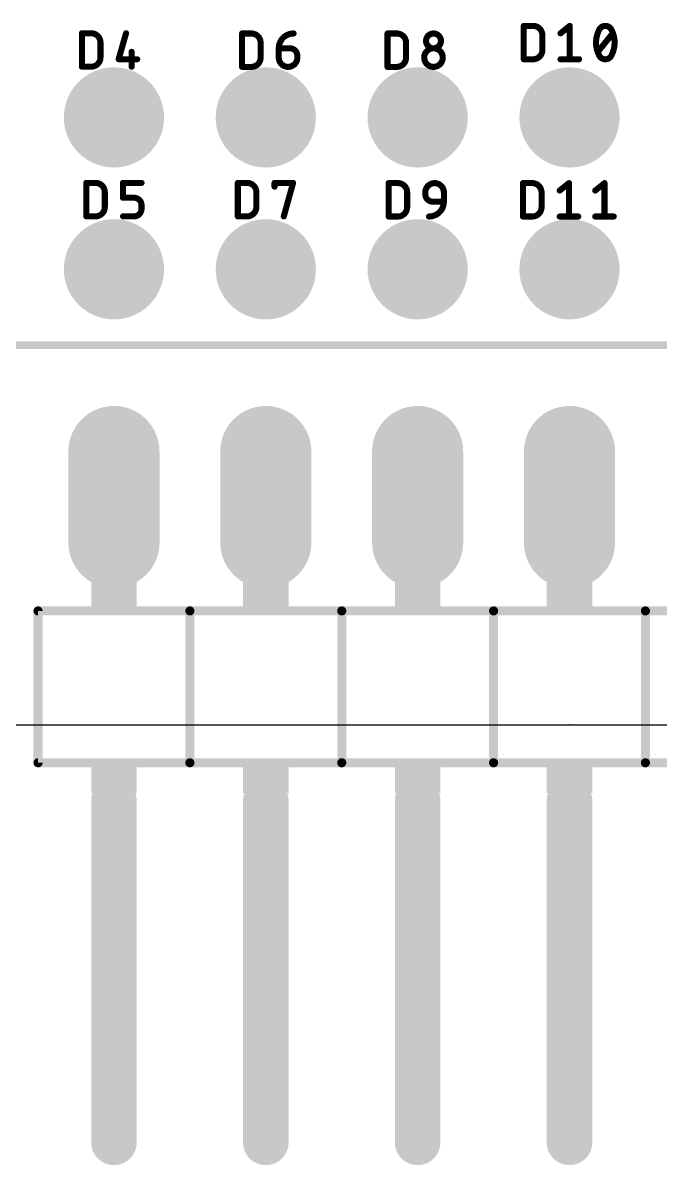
# Model space of a CAD drawing. Extents: x 0 to 2.49, y -0.29 to 2.34.
# Drawn here: x 0.79 to 1.21, y -0.29 to 0.462 of the extents above; entities that cross this region are included whole.
import ezdxf

# ---------------------------------------------------------------- set-up
doc = ezdxf.new("R2010")
doc.units = 0
for name, color, linetype in [('17', 110, 'CONTINUOUS'), ('20', 31, 'CONTINUOUS'), ('21', 253, 'CONTINUOUS'), ('23', 53, 'CONTINUOUS')]:
    doc.layers.add(name, color=color, linetype=linetype)

# ---------------------------------------------------------------- blocks, each defined once
blk = doc.blocks.new('ROUNDP')
at = {"const_width": 0.5}
blk.add_lwpolyline([(0, -0.25, 1), (0, 0.25, 1), (0, -0.25)], format="xyb", dxfattribs=at)
blk = doc.blocks.new('RECT')
blk.add_solid([(-0.5, -0.5), (0.5, -0.5), (-0.5, 0.5), (0.5, 0.5)])
blk = doc.blocks.new('LONGP100')
at = {"const_width": 1}
blk.add_lwpolyline([(-0.5, 0), (0.5, 0)], dxfattribs=at)
at = {"const_width": 0.5}
for points in [[(-0.5, 0.25, 1), (-0.5, -0.25)], [(0.5, -0.25, 1), (0.5, 0.25)]]:
    blk.add_lwpolyline(points, format="xyb", dxfattribs=at)

msp = doc.modelspace()

# ---------------------------------------------------------------- linework, layer by layer
at = {"layer": '20'}
msp.add_line((0, 0), (2.487008, 0), dxfattribs=at)
at = {"layer": '21'}
for points, const_width in [([(1.119898, 0.438293), (1.119898, 0.460293)], 0.004), ([(1.119898, 0.460293), (1.126009, 0.460293)], 0.004), ([(1.144078, 0.455404), (1.150189, 0.460293)], 0.004), ([(1.150189, 0.460293), (1.150189, 0.438293)], 0.004), ([(0.828898, 0.433424), (0.828898, 0.455424)], 0.004), ([(0.828898, 0.455424), (0.835009, 0.455424)], 0.004), ([(0.857967, 0.455424), (0.853078, 0.438313)], 0.004), ([(0.934363, 0.433293), (0.934363, 0.455293)], 0.004), ([(0.934363, 0.455293), (0.940474, 0.455293)], 0.004), ([(1.030139, 0.433293), (1.030139, 0.455293)], 0.004), ([(1.030139, 0.455293), (1.03625, 0.455293)], 0.004), ([(1.13212, 0.454182), (1.13212, 0.444404)], 0.004), ([(1.1687, 0.443182), (1.178478, 0.455404)], 0.004), ([(0.84112, 0.449313), (0.84112, 0.439535)], 0.004), ([(0.861633, 0.443202), (0.861633, 0.433424)], 0.004), ([(0.946585, 0.449182), (0.946585, 0.439404)], 0.004), ([(0.958543, 0.445515), (0.965876, 0.445515)], 0.004), ([(0.958543, 0.439404), (0.958543, 0.445515)], 0.004), ([(1.042361, 0.449182), (1.042361, 0.439404)], 0.004), ([(0.853078, 0.438313), (0.8653, 0.438313)], 0.004), ([(0.970765, 0.440626), (0.970765, 0.439404)], 0.004), ([(1.126009, 0.438293), (1.119898, 0.438293)], 0.004), ([(1.144078, 0.438293), (1.1563, 0.438293)], 0.004), ([(0.835009, 0.433424), (0.828898, 0.433424)], 0.004), ([(0.940474, 0.433293), (0.934363, 0.433293)], 0.004), ([(1.03625, 0.433293), (1.030139, 0.433293)], 0.004), ([(0.83176, 0.334873), (0.83176, 0.356873)], 0.004), ([(0.83176, 0.356873), (0.837871, 0.356873)], 0.004), ([(0.85594, 0.347095), (0.85594, 0.356873)], 0.004), ([(0.85594, 0.356873), (0.868162, 0.356873)], 0.004), ([(0.931564, 0.334873), (0.931564, 0.356873)], 0.004), ([(0.931564, 0.356873), (0.937675, 0.356873)], 0.004), ([(0.955744, 0.354429), (0.955744, 0.356873)], 0.004), ([(0.955744, 0.356873), (0.967966, 0.356873)], 0.004), ([(0.967966, 0.356873), (0.961855, 0.334873)], 0.004), ([(1.030871, 0.334742), (1.030871, 0.356742)], 0.004), ([(1.030871, 0.356742), (1.036982, 0.356742)], 0.004), ([(1.119369, 0.334742), (1.119369, 0.356742)], 0.004), ([(1.119369, 0.356742), (1.12548, 0.356742)], 0.004), ([(1.143549, 0.351853), (1.14966, 0.356742)], 0.004), ([(1.14966, 0.356742), (1.14966, 0.334742)], 0.004), ([(1.166949, 0.351853), (1.17306, 0.356742)], 0.004), ([(1.17306, 0.356742), (1.17306, 0.334742)], 0.004), ([(0.843982, 0.350762), (0.843982, 0.340984)], 0.004), ([(0.863273, 0.347095), (0.85594, 0.347095)], 0.004), ([(0.943786, 0.350762), (0.943786, 0.340984)], 0.004), ([(1.043093, 0.350631), (1.043093, 0.340853)], 0.004), ([(1.055051, 0.349409), (1.055051, 0.350631)], 0.004), ([(1.067273, 0.34452), (1.05994, 0.34452)], 0.004), ([(1.067273, 0.350631), (1.067273, 0.34452)], 0.004), ([(1.131591, 0.350631), (1.131591, 0.340853)], 0.004), ([(0.868162, 0.339762), (0.868162, 0.342206)], 0.004), ([(0.837871, 0.334873), (0.83176, 0.334873)], 0.004), ([(0.85594, 0.334873), (0.863273, 0.334873)], 0.004), ([(0.937675, 0.334873), (0.931564, 0.334873)], 0.004), ([(1.036982, 0.334742), (1.030871, 0.334742)], 0.004), ([(1.12548, 0.334742), (1.119369, 0.334742)], 0.004), ([(1.143549, 0.334742), (1.155771, 0.334742)], 0.004), ([(1.166949, 0.334742), (1.179171, 0.334742)], 0.004), ([(0.08, 0.25), (2.206, 0.25)], 0.005), ([(0.9, 0.075), (0.8, 0.075)], 0.006), ([(0.8, 0.075), (0.8, -0.025)], 0.006), ([(1, 0.075), (0.9, 0.075)], 0.006), ([(0.9, 0.075), (0.9, -0.025)], 0.006), ([(1.1, 0.075), (1, 0.075)], 0.006), ([(1, 0.075), (1, -0.025)], 0.006), ([(1.2, 0.075), (1.1, 0.075)], 0.006), ([(1.1, 0.075), (1.1, -0.025)], 0.006), ([(1.3, 0.075), (1.2, 0.075)], 0.006), ([(1.2, 0.075), (1.2, -0.025)], 0.006), ([(0.8, -0.025), (0.9, -0.025)], 0.006), ([(0.9, -0.025), (1, -0.025)], 0.006), ([(1, -0.025), (1.1, -0.025)], 0.006), ([(1.1, -0.025), (1.2, -0.025)], 0.006), ([(1.2, -0.025), (1.3, -0.025)], 0.006), ([(0.85, -0.275), (0.85, -0.05)], 0.03), ([(0.95, -0.275), (0.95, -0.05)], 0.03), ([(1.05, -0.275), (1.05, -0.05)], 0.03), ([(1.15, -0.275), (1.15, -0.05)], 0.03)]:
    msp.add_lwpolyline(points, dxfattribs=dict(at, const_width=const_width))
for points, const_width in [([(1.120898, 0.460293, 1), (1.118898, 0.460293)], 0.002), ([(1.119898, 0.461293, 1), (1.119898, 0.459293)], 0.002), ([(1.13212, 0.454182, 0.414219), (1.126009, 0.460293)], 0.004), ([(1.126009, 0.461293, 1), (1.126009, 0.459293)], 0.002), ([(1.126009, 0.459293, 1), (1.126009, 0.461293)], 0.002), ([(1.151189, 0.460293, 1), (1.149189, 0.460293)], 0.002), ([(1.150814, 0.459512, 1), (1.149564, 0.461074)], 0.002), ([(1.169311, 0.457237, 0.113887), (1.167478, 0.449293)], 0.004), ([(1.173589, 0.460293, 0.320466), (1.169311, 0.457237)], 0.004), ([(1.17021, 0.456799, 1), (1.168412, 0.457676)], 0.002), ([(1.177867, 0.457237, 0.320478), (1.173589, 0.460293)], 0.004), ([(1.173589, 0.461293, 1), (1.173589, 0.459293)], 0.002), ([(1.173589, 0.459293, 1), (1.173589, 0.461293)], 0.002), ([(1.1797, 0.449293, 0.113894), (1.177867, 0.457237)], 0.004), ([(1.178765, 0.457676, 1), (1.176968, 0.456799)], 0.002), ([(0.829898, 0.455424, 1), (0.827898, 0.455424)], 0.002), ([(0.828898, 0.456424, 1), (0.828898, 0.454424)], 0.002), ([(0.84112, 0.449313, 0.414219), (0.835009, 0.455424)], 0.004), ([(0.835009, 0.456424, 1), (0.835009, 0.454424)], 0.002), ([(0.835009, 0.454424, 1), (0.835009, 0.456424)], 0.002), ([(0.858928, 0.455149, 1), (0.857005, 0.455699)], 0.002), ([(0.935363, 0.455293, 1), (0.933363, 0.455293)], 0.002), ([(0.934363, 0.456293, 1), (0.934363, 0.454293)], 0.002), ([(0.946585, 0.449182, 0.414219), (0.940474, 0.455293)], 0.004), ([(0.940474, 0.456293, 1), (0.940474, 0.454293)], 0.002), ([(0.940474, 0.454293, 1), (0.940474, 0.456293)], 0.002), ([(0.96832, 0.455293, 0.41421), (0.958543, 0.445515)], 0.004), ([(0.968321, 0.454293, 1), (0.96832, 0.456293)], 0.002), ([(1.031139, 0.455293, 1), (1.029139, 0.455293)], 0.002), ([(1.030139, 0.456293, 1), (1.030139, 0.454293)], 0.002), ([(1.042361, 0.449182, 0.414219), (1.03625, 0.455293)], 0.004), ([(1.03625, 0.456293, 1), (1.03625, 0.454293)], 0.002), ([(1.03625, 0.454293, 1), (1.03625, 0.456293)], 0.002), ([(1.065319, 0.450404, 1), (1.055541, 0.450404)], 0.004), ([(1.055541, 0.450404, 1), (1.065319, 0.450404)], 0.004), ([(1.056541, 0.450404, 1), (1.054541, 0.450404)], 0.002), ([(1.054541, 0.450404, 1), (1.056541, 0.450404)], 0.002), ([(1.066319, 0.450404, 1), (1.064319, 0.450404)], 0.002), ([(1.064319, 0.450404, 1), (1.066319, 0.450404)], 0.002), ([(1.13312, 0.454182, 1), (1.13112, 0.454182)], 0.002), ([(1.13112, 0.454182, 1), (1.13312, 0.454182)], 0.002), ([(1.143453, 0.456185, 1), (1.144703, 0.454623)], 0.002), ([(1.168365, 0.457562, 1), (1.170257, 0.456913)], 0.002), ([(1.176921, 0.456913, 1), (1.178812, 0.457562)], 0.002), ([(1.179259, 0.454779, 1), (1.177697, 0.456029)], 0.002), ([(0.84212, 0.449313, 1), (0.84012, 0.449313)], 0.002), ([(0.84012, 0.449313, 1), (0.84212, 0.449313)], 0.002), ([(0.862633, 0.443202, 1), (0.860633, 0.443202)], 0.002), ([(0.947585, 0.449182, 1), (0.945585, 0.449182)], 0.002), ([(0.945585, 0.449182, 1), (0.947585, 0.449182)], 0.002), ([(0.958543, 0.446515, 1), (0.958543, 0.444515)], 0.002), ([(0.959543, 0.445515, 1), (0.957543, 0.445515)], 0.002), ([(0.957543, 0.445515, 1), (0.959543, 0.445515)], 0.002), ([(0.970765, 0.440626, 0.414214), (0.965876, 0.445515)], 0.004), ([(0.965876, 0.446515, 1), (0.965876, 0.444515)], 0.002), ([(0.965876, 0.444515, 1), (0.965876, 0.446515)], 0.002), ([(1.043361, 0.449182, 1), (1.041361, 0.449182)], 0.002), ([(1.041361, 0.449182, 1), (1.043361, 0.449182)], 0.002), ([(1.066541, 0.439404, 1), (1.054319, 0.439404)], 0.004), ([(1.126009, 0.438293, 0.414208), (1.13212, 0.444404)], 0.004), ([(1.13312, 0.444404, 1), (1.13112, 0.444404)], 0.002), ([(1.13112, 0.444404, 1), (1.13312, 0.444404)], 0.002), ([(1.167478, 0.449293, 0.113883), (1.169311, 0.441349)], 0.004), ([(1.168478, 0.449293, 1), (1.166478, 0.449293)], 0.002), ([(1.166478, 0.449293, 1), (1.168478, 0.449293)], 0.002), ([(1.167919, 0.443807, 1), (1.169481, 0.442557)], 0.002), ([(1.177867, 0.441349, 0.113891), (1.1797, 0.449293)], 0.004), ([(1.1807, 0.449293, 1), (1.1787, 0.449293)], 0.002), ([(1.1787, 0.449293, 1), (1.1807, 0.449293)], 0.002), ([(0.835009, 0.433424, 0.414208), (0.84112, 0.439535)], 0.004), ([(0.84212, 0.439535, 1), (0.84012, 0.439535)], 0.002), ([(0.84012, 0.439535, 1), (0.84212, 0.439535)], 0.002), ([(0.853078, 0.439313, 1), (0.853078, 0.437313)], 0.002), ([(0.852116, 0.438587, 1), (0.854039, 0.438038)], 0.002), ([(0.8653, 0.437313, 1), (0.8653, 0.439313)], 0.002), ([(0.940474, 0.433293, 0.414208), (0.946585, 0.439404)], 0.004), ([(0.947585, 0.439404, 1), (0.945585, 0.439404)], 0.002), ([(0.945585, 0.439404, 1), (0.947585, 0.439404)], 0.002), ([(0.958543, 0.439404, 1), (0.970765, 0.439404)], 0.004), ([(0.959543, 0.439404, 1), (0.957543, 0.439404)], 0.002), ([(0.957543, 0.439404, 1), (0.959543, 0.439404)], 0.002), ([(0.971765, 0.440626, 1), (0.969765, 0.440626)], 0.002), ([(0.969765, 0.440626, 1), (0.971765, 0.440626)], 0.002), ([(0.971765, 0.439404, 1), (0.969765, 0.439404)], 0.002), ([(0.969765, 0.439404, 1), (0.971765, 0.439404)], 0.002), ([(1.03625, 0.433293, 0.414208), (1.042361, 0.439404)], 0.004), ([(1.043361, 0.439404, 1), (1.041361, 0.439404)], 0.002), ([(1.041361, 0.439404, 1), (1.043361, 0.439404)], 0.002), ([(1.054319, 0.439404, 1), (1.066541, 0.439404)], 0.004), ([(1.055319, 0.439404, 1), (1.053319, 0.439404)], 0.002), ([(1.053319, 0.439404, 1), (1.055319, 0.439404)], 0.002), ([(1.067541, 0.439404, 1), (1.065541, 0.439404)], 0.002), ([(1.065541, 0.439404, 1), (1.067541, 0.439404)], 0.002), ([(1.119898, 0.439293, 1), (1.119898, 0.437293)], 0.002), ([(1.118898, 0.438293, 1), (1.120898, 0.438293)], 0.002), ([(1.126009, 0.439293, 1), (1.126009, 0.437293)], 0.002), ([(1.126009, 0.437293, 1), (1.126009, 0.439293)], 0.002), ([(1.144078, 0.439293, 1), (1.144078, 0.437293)], 0.002), ([(1.149189, 0.438293, 1), (1.151189, 0.438293)], 0.002), ([(1.1563, 0.437293, 1), (1.1563, 0.439293)], 0.002), ([(1.169311, 0.441349, 0.320459), (1.173589, 0.438293)], 0.004), ([(1.170257, 0.441673, 1), (1.168365, 0.441024)], 0.002), ([(1.168412, 0.44091, 1), (1.17021, 0.441787)], 0.002), ([(1.173589, 0.438293, 0.320471), (1.177866, 0.441349)], 0.004), ([(1.173589, 0.439293, 1), (1.173589, 0.437293)], 0.002), ([(1.173589, 0.437293, 1), (1.173589, 0.439293)], 0.002), ([(1.176968, 0.441787, 1), (1.178765, 0.44091)], 0.002), ([(1.178812, 0.441024, 1), (1.17692, 0.441673)], 0.002), ([(0.828898, 0.434424, 1), (0.828898, 0.432424)], 0.002), ([(0.827898, 0.433424, 1), (0.829898, 0.433424)], 0.002), ([(0.835009, 0.434424, 1), (0.835009, 0.432424)], 0.002), ([(0.835009, 0.432424, 1), (0.835009, 0.434424)], 0.002), ([(0.860633, 0.433424, 1), (0.862633, 0.433424)], 0.002), ([(0.934363, 0.434293, 1), (0.934363, 0.432293)], 0.002), ([(0.933363, 0.433293, 1), (0.935363, 0.433293)], 0.002), ([(0.940474, 0.434293, 1), (0.940474, 0.432293)], 0.002), ([(0.940474, 0.432293, 1), (0.940474, 0.434293)], 0.002), ([(1.030139, 0.434293, 1), (1.030139, 0.432293)], 0.002), ([(1.029139, 0.433293, 1), (1.031139, 0.433293)], 0.002), ([(1.03625, 0.434293, 1), (1.03625, 0.432293)], 0.002), ([(1.03625, 0.432293, 1), (1.03625, 0.434293)], 0.002), ([(0.83276, 0.356873, 1), (0.83076, 0.356873)], 0.002), ([(0.83176, 0.357873, 1), (0.83176, 0.355873)], 0.002), ([(0.843982, 0.350762, 0.414219), (0.837871, 0.356873)], 0.004), ([(0.837871, 0.357873, 1), (0.837871, 0.355873)], 0.002), ([(0.837871, 0.355873, 1), (0.837871, 0.357873)], 0.002), ([(0.85694, 0.356873, 1), (0.85494, 0.356873)], 0.002), ([(0.85594, 0.357873, 1), (0.85594, 0.355873)], 0.002), ([(0.868162, 0.355873, 1), (0.868162, 0.357873)], 0.002), ([(0.932564, 0.356873, 1), (0.930564, 0.356873)], 0.002), ([(0.931564, 0.357873, 1), (0.931564, 0.355873)], 0.002), ([(0.943786, 0.350762, 0.414219), (0.937675, 0.356873)], 0.004), ([(0.937675, 0.357873, 1), (0.937675, 0.355873)], 0.002), ([(0.937675, 0.355873, 1), (0.937675, 0.357873)], 0.002), ([(0.956744, 0.356873, 1), (0.954744, 0.356873)], 0.002), ([(0.955744, 0.357873, 1), (0.955744, 0.355873)], 0.002), ([(0.954744, 0.354429, 1), (0.956744, 0.354429)], 0.002), ([(0.96893, 0.356605, 1), (0.967003, 0.357141)], 0.002), ([(0.967966, 0.355873, 1), (0.967966, 0.357873)], 0.002), ([(1.031871, 0.356742, 1), (1.029871, 0.356742)], 0.002), ([(1.030871, 0.357742, 1), (1.030871, 0.355742)], 0.002), ([(1.043093, 0.350631, 0.414219), (1.036982, 0.356742)], 0.004), ([(1.036982, 0.357742, 1), (1.036982, 0.355742)], 0.002), ([(1.036982, 0.355742, 1), (1.036982, 0.357742)], 0.002), ([(1.067273, 0.350631, 1), (1.055051, 0.350631)], 0.004), ([(1.120369, 0.356742, 1), (1.118369, 0.356742)], 0.002), ([(1.119369, 0.357742, 1), (1.119369, 0.355742)], 0.002), ([(1.131591, 0.350631, 0.414219), (1.12548, 0.356742)], 0.004), ([(1.12548, 0.357742, 1), (1.12548, 0.355742)], 0.002), ([(1.12548, 0.355742, 1), (1.12548, 0.357742)], 0.002), ([(1.142924, 0.352634, 1), (1.144174, 0.351072)], 0.002), ([(1.15066, 0.356742, 1), (1.14866, 0.356742)], 0.002), ([(1.150285, 0.355961, 1), (1.149035, 0.357523)], 0.002), ([(1.166324, 0.352634, 1), (1.167573, 0.351072)], 0.002), ([(1.17406, 0.356742, 1), (1.17206, 0.356742)], 0.002), ([(1.173684, 0.355961, 1), (1.172435, 0.357523)], 0.002), ([(0.844982, 0.350762, 1), (0.842982, 0.350762)], 0.002), ([(0.842982, 0.350762, 1), (0.844982, 0.350762)], 0.002), ([(0.85594, 0.348095, 1), (0.85594, 0.346095)], 0.002), ([(0.85494, 0.347095, 1), (0.85694, 0.347095)], 0.002), ([(0.868162, 0.342206, 0.414214), (0.863273, 0.347095)], 0.004), ([(0.863273, 0.348095, 1), (0.863273, 0.346095)], 0.002), ([(0.863273, 0.346095, 1), (0.863273, 0.348095)], 0.002), ([(0.944786, 0.350762, 1), (0.942786, 0.350762)], 0.002), ([(0.942786, 0.350762, 1), (0.944786, 0.350762)], 0.002), ([(1.044093, 0.350631, 1), (1.042093, 0.350631)], 0.002), ([(1.042093, 0.350631, 1), (1.044093, 0.350631)], 0.002), ([(1.056051, 0.350631, 1), (1.054051, 0.350631)], 0.002), ([(1.054051, 0.350631, 1), (1.056051, 0.350631)], 0.002), ([(1.055051, 0.349409, 0.414221), (1.05994, 0.34452)], 0.004), ([(1.056051, 0.349409, 1), (1.054051, 0.349409)], 0.002), ([(1.054051, 0.349409, 1), (1.056051, 0.349409)], 0.002), ([(1.057495, 0.334742, 0.414217), (1.067273, 0.34452)], 0.004), ([(1.05994, 0.34552, 1), (1.05994, 0.34352)], 0.002), ([(1.05994, 0.34352, 1), (1.05994, 0.34552)], 0.002), ([(1.068273, 0.350631, 1), (1.066273, 0.350631)], 0.002), ([(1.066273, 0.350631, 1), (1.068273, 0.350631)], 0.002), ([(1.068273, 0.34452, 1), (1.066273, 0.34452)], 0.002), ([(1.067273, 0.34352, 1), (1.067273, 0.34552)], 0.002), ([(1.132591, 0.350631, 1), (1.130591, 0.350631)], 0.002), ([(1.130591, 0.350631, 1), (1.132591, 0.350631)], 0.002), ([(0.837871, 0.334873, 0.414208), (0.843982, 0.340984)], 0.004), ([(0.844982, 0.340984, 1), (0.842982, 0.340984)], 0.002), ([(0.842982, 0.340984, 1), (0.844982, 0.340984)], 0.002), ([(0.863273, 0.334873, 0.414206), (0.868162, 0.339762)], 0.004), ([(0.869162, 0.342206, 1), (0.867162, 0.342206)], 0.002), ([(0.867162, 0.342206, 1), (0.869162, 0.342206)], 0.002), ([(0.869162, 0.339762, 1), (0.867162, 0.339762)], 0.002), ([(0.867162, 0.339762, 1), (0.869162, 0.339762)], 0.002), ([(0.937675, 0.334873, 0.414208), (0.943786, 0.340984)], 0.004), ([(0.944786, 0.340984, 1), (0.942786, 0.340984)], 0.002), ([(0.942786, 0.340984, 1), (0.944786, 0.340984)], 0.002), ([(1.036982, 0.334742, 0.414208), (1.043093, 0.340853)], 0.004), ([(1.044093, 0.340853, 1), (1.042093, 0.340853)], 0.002), ([(1.042093, 0.340853, 1), (1.044093, 0.340853)], 0.002), ([(1.066273, 0.34452, 1), (1.068273, 0.34452)], 0.002), ([(1.12548, 0.334742, 0.414208), (1.131591, 0.340853)], 0.004), ([(1.132591, 0.340853, 1), (1.130591, 0.340853)], 0.002), ([(1.130591, 0.340853, 1), (1.132591, 0.340853)], 0.002), ([(0.83176, 0.335873, 1), (0.83176, 0.333873)], 0.002), ([(0.83076, 0.334873, 1), (0.83276, 0.334873)], 0.002), ([(0.837871, 0.335873, 1), (0.837871, 0.333873)], 0.002), ([(0.837871, 0.333873, 1), (0.837871, 0.335873)], 0.002), ([(0.85594, 0.335873, 1), (0.85594, 0.333873)], 0.002), ([(0.863273, 0.335873, 1), (0.863273, 0.333873)], 0.002), ([(0.863273, 0.333873, 1), (0.863273, 0.335873)], 0.002), ([(0.931564, 0.335873, 1), (0.931564, 0.333873)], 0.002), ([(0.930564, 0.334873, 1), (0.932564, 0.334873)], 0.002), ([(0.937675, 0.335873, 1), (0.937675, 0.333873)], 0.002), ([(0.937675, 0.333873, 1), (0.937675, 0.335873)], 0.002), ([(0.960891, 0.335141, 1), (0.962818, 0.334605)], 0.002), ([(1.030871, 0.335742, 1), (1.030871, 0.333742)], 0.002), ([(1.029871, 0.334742, 1), (1.031871, 0.334742)], 0.002), ([(1.036982, 0.335742, 1), (1.036982, 0.333742)], 0.002), ([(1.036982, 0.333742, 1), (1.036982, 0.335742)], 0.002), ([(1.057495, 0.335742, 1), (1.057495, 0.333742)], 0.002), ([(1.119369, 0.335742, 1), (1.119369, 0.333742)], 0.002), ([(1.118369, 0.334742, 1), (1.120369, 0.334742)], 0.002), ([(1.12548, 0.335742, 1), (1.12548, 0.333742)], 0.002), ([(1.12548, 0.333742, 1), (1.12548, 0.335742)], 0.002), ([(1.143549, 0.335742, 1), (1.143549, 0.333742)], 0.002), ([(1.14866, 0.334742, 1), (1.15066, 0.334742)], 0.002), ([(1.155771, 0.333742, 1), (1.155771, 0.335742)], 0.002), ([(1.166949, 0.335742, 1), (1.166949, 0.333742)], 0.002), ([(1.17206, 0.334742, 1), (1.17406, 0.334742)], 0.002), ([(1.179171, 0.333742, 1), (1.179171, 0.335742)], 0.002), ([(0.8, 0.0765, 1), (0.8, 0.0735)], 0.003), ([(0.8015, 0.075, 1), (0.7985, 0.075)], 0.003), ([(0.9, 0.0765, 1), (0.9, 0.0735)], 0.003), ([(0.9015, 0.075, 1), (0.8985, 0.075)], 0.003), ([(0.9, 0.0735, 1), (0.9, 0.0765)], 0.003), ([(1, 0.0765, 1), (1, 0.0735)], 0.003), ([(1.0015, 0.075, 1), (0.9985, 0.075)], 0.003), ([(1, 0.0735, 1), (1, 0.0765)], 0.003), ([(1.1, 0.0765, 1), (1.1, 0.0735)], 0.003), ([(1.1015, 0.075, 1), (1.0985, 0.075)], 0.003), ([(1.1, 0.0735, 1), (1.1, 0.0765)], 0.003), ([(1.2, 0.0765, 1), (1.2, 0.0735)], 0.003), ([(1.2015, 0.075, 1), (1.1985, 0.075)], 0.003), ([(1.2, 0.0735, 1), (1.2, 0.0765)], 0.003), ([(0.8, -0.0235, 1), (0.8, -0.0265)], 0.003), ([(0.9, -0.0235, 1), (0.9, -0.0265)], 0.003), ([(0.9, -0.0265, 1), (0.9, -0.0235)], 0.003), ([(1, -0.0235, 1), (1, -0.0265)], 0.003), ([(1, -0.0265, 1), (1, -0.0235)], 0.003), ([(1.1, -0.0235, 1), (1.1, -0.0265)], 0.003), ([(1.1, -0.0265, 1), (1.1, -0.0235)], 0.003), ([(1.2, -0.0235, 1), (1.2, -0.0265)], 0.003), ([(1.2, -0.0265, 1), (1.2, -0.0235)], 0.003), ([(0.7985, -0.025, 1), (0.8015, -0.025)], 0.003), ([(0.8985, -0.025, 1), (0.9015, -0.025)], 0.003), ([(0.9985, -0.025, 1), (1.0015, -0.025)], 0.003), ([(1.0985, -0.025, 1), (1.1015, -0.025)], 0.003), ([(1.1985, -0.025, 1), (1.2015, -0.025)], 0.003), ([(0.8575, -0.05, 1), (0.8425, -0.05)], 0.015), ([(0.9575, -0.05, 1), (0.9425, -0.05)], 0.015), ([(1.0575, -0.05, 1), (1.0425, -0.05)], 0.015), ([(1.1575, -0.05, 1), (1.1425, -0.05)], 0.015), ([(0.8425, -0.275, 1), (0.8575, -0.275)], 0.015), ([(0.9425, -0.275, 1), (0.9575, -0.275)], 0.015), ([(1.0425, -0.275, 1), (1.0575, -0.275)], 0.015), ([(1.1425, -0.275, 1), (1.1575, -0.275)], 0.015)]:
    msp.add_lwpolyline(points, format="xyb", dxfattribs=dict(at, const_width=const_width))
at = {"layer": '23'}
msp.add_point((1.15, 0), dxfattribs=at)

# ---------------------------------------------------------------- block references
at = {"layer": '17', "xscale": 0.066, "yscale": 0.066}
for p in [(0.85, 0.4), (0.85, 0.4), (0.95, 0.4), (0.95, 0.4), (1.05, 0.4), (1.05, 0.4), (1.15, 0.4), (1.15, 0.4), (0.85, 0.3), (0.85, 0.3), (0.95, 0.3), (0.95, 0.3), (1.05, 0.3), (1.05, 0.3), (1.15, 0.3), (1.15, 0.3)]:
    msp.add_blockref('ROUNDP', p, dxfattribs=at)
at = {"layer": '17', "xscale": 0.06, "yscale": 0.06, "rotation": 270}
for p in [(0.85, 0.15), (0.85, 0.15), (0.95, 0.15), (0.95, 0.15), (1.05, 0.15), (1.05, 0.15), (1.15, 0.15), (1.15, 0.15)]:
    msp.add_blockref('LONGP100', p, dxfattribs=at)
at = {"layer": '21', "xscale": 0.03, "rotation": 180}
for p, yscale in [((0.85, 0.095), 0.04), ((0.95, 0.095), 0.04), ((1.05, 0.095), 0.04), ((1.15, 0.095), 0.04), ((0.85, -0.035), 0.02), ((0.95, -0.035), 0.02), ((1.05, -0.035), 0.02), ((1.15, -0.035), 0.02)]:
    msp.add_blockref('RECT', p, dxfattribs=dict(at, yscale=yscale))

doc.saveas('drawing.dxf')
